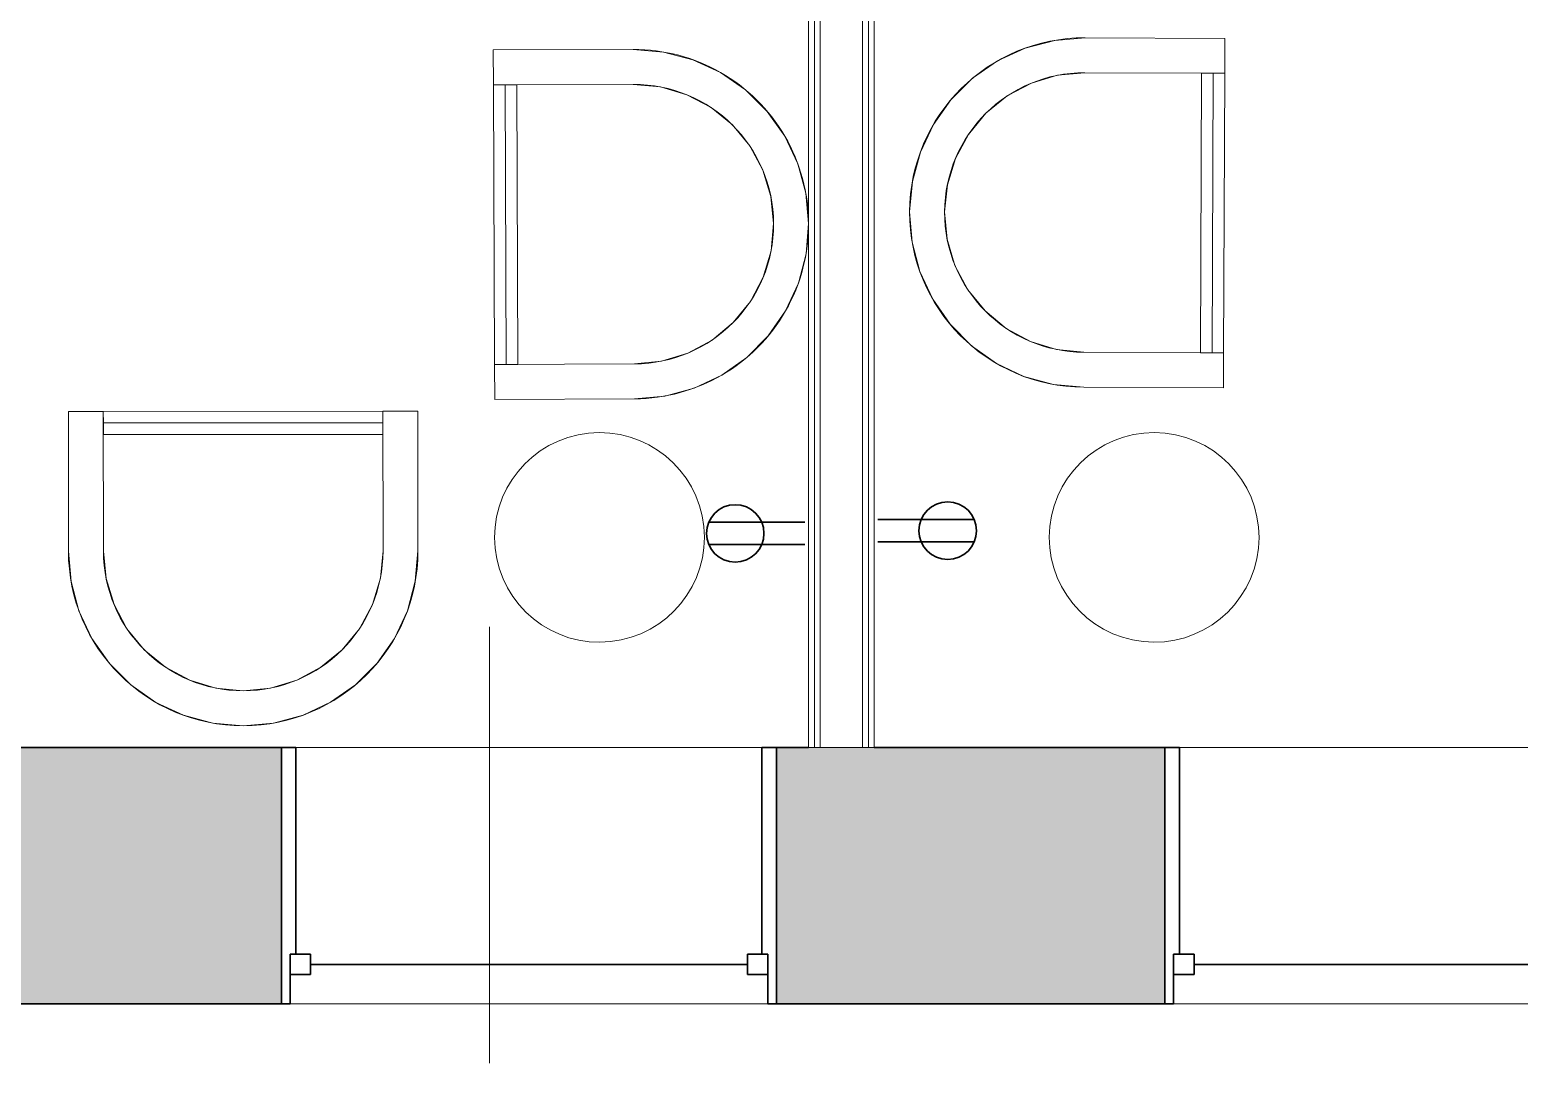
# Model space of a CAD drawing. Header units: inches. Extents: x -1176 to 1507, y -2563 to 978.
# Drawn here: x 826.4 to 954.2, y 86.8 to 175.5 of the extents above; entities that cross this region are included whole.
import ezdxf

# ---------------------------------------------------------------- set-up
doc = ezdxf.new("R2010")
doc.units = ezdxf.units.IN
doc.header["$MEASUREMENT"] = 0
for name, color, linetype, lineweight in [('A-ANNO-NOTE', 131, 'Continuous', 40), ('A-AREA-IDEN', 2, 'Continuous', 9), ('A-GLAZ', 151, 'Continuous', 18), ('A-WALL', 113, 'Continuous', 18), ('A-WALL-PATT', 111, 'Continuous', 18), ('I-FURN', 30, 'Continuous', 9), ('I-WALL', 2, 'Continuous', 18)]:
    doc.layers.add(name, color=color, linetype=linetype, lineweight=lineweight)

# ---------------------------------------------------------------- blocks, each defined once
blk = doc.blocks.new('Double Hung - side window 3_ 6_5_ x 5_ 6_ 2-5312470-2nd Floor Power _ Signal')
at = {"layer": 'A-GLAZ', "color": 8, "lineweight": 30}
for p, q in [((-21.25, 11), (-20.5, 11)), ((-20.5, 6.75), (-20.5, 11)), ((20.5, 6.75), (20.5, 11)), ((21.25, 11), (20.5, 11)), ((-20.5, 8.5), (-20.5, 6.75)), ((-20.5, 8.5), (-18.75, 8.5)), ((-18.75, 8.5), (-18.75, 6.75)), ((18.75, 8.5), (18.75, 6.75)), ((20.5, 8.5), (18.75, 8.5)), ((20.5, 8.5), (20.5, 6.75)), ((-20.5, 6.75), (-18.75, 6.75)), ((-20.5, 6.75), (-20, 6.75)), ((-20, -11), (-20, 6.75)), ((-18.75, 7.625), (18.75, 7.625)), ((20.5, 6.75), (18.75, 6.75)), ((20, 6.75), (20.5, 6.75)), ((20, 6.75), (20, -11)), ((-20, -11), (-21.25, -11)), ((20, -11), (21.25, -11))]:
    blk.add_line(p, q, dxfattribs=at)
blk = doc.blocks.new('F-Chairs - LC-3-8287220-2nd Floor Power _ Signal')
at = {"layer": 'I-FURN'}
for p, q in [((-15, 27), (-12, 27)), ((-15, 15), (-15, 27)), ((-15, 15), (-15, 27)), ((-15, 27), (-12, 27)), ((-15, 15), (-15, 27)), ((-15, 27), (-12, 27)), ((-12, 27), (-12, 15)), ((-12, 27), (12, 27)), ((-12, 27), (12, 27)), ((-12, 27), (12, 27)), ((12, 27), (-12, 27)), ((-12, 25), (-12, 27)), ((-12, 27), (-12, 26)), ((-12, 27), (-12, 15)), ((-12, 27), (-12, 15)), ((12, 27), (15, 27)), ((12, 15), (12, 27)), ((12, 27), (15, 27)), ((12, 27), (15, 27)), ((12, 26), (12, 27)), ((12, 27), (12, 25)), ((12, 15), (12, 27)), ((12, 15), (12, 27)), ((15, 27), (15, 15)), ((15, 27), (15, 15)), ((15, 27), (15, 15)), ((12, 26), (-12, 26)), ((-12, 26), (-12, 25)), ((-12, 26), (12, 26)), ((12, 25), (12, 26)), ((12, 25), (-12, 25))]:
    blk.add_line(p, q, dxfattribs=at)
at = {"layer": 'I-FURN', "flags": 128}
for points in [[(15, 15), (14.77, 12.4), (14.1, 9.87), (12.99, 7.5), (11.49, 5.36), (9.64, 3.51), (7.5, 2.01), (5.13, 0.9), (2.6, 0.23), (0, 0), (-2.6, 0.23), (-5.13, 0.9), (-7.5, 2.01), (-9.64, 3.51), (-11.49, 5.36), (-12.99, 7.5), (-14.1, 9.87), (-14.77, 12.4), (-15, 15)], [(-12, 15), (-11.77, 12.66), (-11.09, 10.41), (-9.98, 8.33), (-8.49, 6.51), (-6.67, 5.02), (-4.59, 3.91), (-2.34, 3.23), (0, 3), (2.34, 3.23), (4.59, 3.91), (6.67, 5.02), (8.49, 6.51), (9.98, 8.33), (11.09, 10.41), (11.77, 12.66), (12, 15)]]:
    blk.add_lwpolyline(points, dxfattribs=at)
at = {"layer": 'I-FURN'}
for radius, end in [(15, 0), (15, 0), (12, 360), (12, 360)]:
    blk.add_arc((0, 15), radius, 180, end, dxfattribs=at)
blk = doc.blocks.new('F-Chairs - LC-3-8286605-2nd Floor Power _ Signal')
at = {"layer": 'I-FURN'}
for p, q in [((-15, -15), (-15, -27)), ((-15, -27), (-15, -15)), ((-15, -27), (-15, -15)), ((-12, -27), (-12, -15)), ((-12, -15), (-12, -27)), ((-12, -15), (-12, -27)), ((12, -15), (12, -27)), ((12, -27), (12, -15)), ((12, -27), (12, -15)), ((15, -27), (15, -15)), ((15, -15), (15, -27)), ((15, -15), (15, -27)), ((-12, -27), (-12, -25)), ((-12, -25), (-12, -26)), ((-12, -25), (12, -25)), ((12, -26), (12, -25)), ((12, -25), (12, -27)), ((12, -26), (-12, -26)), ((-12, -26), (-12, -27)), ((12, -26), (-12, -26)), ((12, -27), (12, -26)), ((-15, -27), (-12, -27)), ((-12, -27), (-15, -27)), ((-12, -27), (-15, -27)), ((12, -27), (-12, -27)), ((12, -27), (-12, -27)), ((-12, -27), (12, -27)), ((12, -27), (-12, -27)), ((12, -27), (15, -27)), ((15, -27), (12, -27)), ((15, -27), (12, -27))]:
    blk.add_line(p, q, dxfattribs=at)
at = {"layer": 'I-FURN', "flags": 128}
for points in [[(-15, -15), (-14.77, -12.4), (-14.1, -9.87), (-12.99, -7.5), (-11.49, -5.36), (-9.64, -3.51), (-7.5, -2.01), (-5.13, -0.9), (-2.6, -0.23), (0, 0), (2.6, -0.23), (5.13, -0.9), (7.5, -2.01), (9.64, -3.51), (11.49, -5.36), (12.99, -7.5), (14.1, -9.87), (14.77, -12.4), (15, -15)], [(12, -15), (11.77, -12.66), (11.09, -10.41), (9.98, -8.33), (8.49, -6.51), (6.67, -5.02), (4.59, -3.91), (2.34, -3.23), (0, -3), (-2.34, -3.23), (-4.59, -3.91), (-6.67, -5.02), (-8.49, -6.51), (-9.98, -8.33), (-11.09, -10.41), (-11.77, -12.66), (-12, -15)]]:
    blk.add_lwpolyline(points, dxfattribs=at)
at = {"layer": 'I-FURN'}
for radius, start in [(15, 360), (15, 360), (12, 0), (12, 0)]:
    blk.add_arc((0, -15), radius, start, 180, dxfattribs=at)
blk = doc.blocks.new('Table-Dining Round - 18_ Diameter - 18_ H-6411050-2nd Floor Power _ Signal')
at = {"layer": 'I-FURN'}
for start, end in [(90, 270), (270, 90)]:
    blk.add_arc((4.08, -7.28), 9, start, end, dxfattribs=at)
blk = doc.blocks.new('Table-Dining Round - 18_ Diameter - 18_ H-7036707-2nd Floor Power _ Signal')
at = {"layer": 'I-FURN'}
for start, end in [(90, 270), (270, 90)]:
    blk.add_arc((4.08, 7.28), 9, start, end, dxfattribs=at)

msp = doc.modelspace()

# ---------------------------------------------------------------- hatches: boundary and pattern name
at = {"layer": 'A-WALL-PATT', "lineweight": 9}
h = msp.add_hatch(color=7, dxfattribs=at)
h.paths.add_polyline_path([(1049.4, 91.89), (1121.83, 91.89), (1121.83, 113.89), (1049.4, 113.89)], flags=0)
h.paths.add_polyline_path([(994.09, 91.89), (1006.9, 91.89), (1006.9, 113.89), (966.34, 113.89), (966.34, 91.89)], flags=0)
h.paths.add_polyline_path([(1329.15, 91.89), (1329.15, 113.89), (1290.24, 113.89), (1290.24, 91.89)], flags=0)
h.paths.add_polyline_path([(1161.9, 91.89), (1263.74, 91.89), (1263.74, 113.89), (1161.9, 113.89)], flags=0)
h.paths.add_polyline_path([(677.93, 91.89), (756.84, 91.89), (756.84, 113.89), (677.93, 113.89)], flags=0)
h.paths.add_polyline_path([(799.34, 91.89), (848.01, 91.89), (848.01, 113.89), (799.34, 113.89)], flags=0)
h.paths.add_polyline_path([(624.06, 91.89), (635.43, 91.89), (635.43, 113.89), (562.75, 113.89), (562.75, 91.89)], flags=0)
h.paths.add_polyline_path([(890.51, 91.89), (923.84, 91.89), (923.84, 113.89), (890.51, 113.89)], flags=0)
h.paths.add_polyline_path([(520.25, 91.89), (520.25, 113.89), (480.78, 113.89), (480.78, 91.89)], flags=0)

# ---------------------------------------------------------------- linework, layer by layer
at = {"layer": 'A-ANNO-NOTE', "lineweight": 30}
for p, q in [((892.94, 133.23), (884.67, 133.23)), ((899.21, 133.47), (907.48, 133.47)), ((892.94, 131.31), (884.67, 131.31)), ((899.21, 131.56), (907.48, 131.56))]:
    msp.add_line(p, q, dxfattribs=at)
for centre in [(886.96, 132.27), (905.2, 132.51)]:
    msp.add_circle(centre, 2.47, dxfattribs=at)
at = {"layer": 'A-AREA-IDEN'}
msp.add_line((865.86, 124.24), (865.86, 86.78), dxfattribs=at)
at = {"layer": 'A-WALL'}
for p, q in [((894.26, 235.6), (894.26, 113.89)), ((897.89, 235.6), (897.89, 113.89)), ((893.76, 235.1), (893.76, 113.89)), ((898.39, 235.1), (898.39, 113.89)), ((893.26, 113.89), (898.89, 113.89))]:
    msp.add_line(p, q, dxfattribs=at)
at = {"layer": 'A-WALL', "color": 8, "lineweight": 30}
for p, q in [((848.01, 113.89), (799.34, 113.89)), ((848.01, 91.89), (848.01, 113.89)), ((893.26, 113.89), (890.51, 113.89)), ((890.51, 113.89), (890.51, 91.89)), ((923.84, 113.89), (898.89, 113.89)), ((923.84, 91.89), (923.84, 113.89)), ((799.34, 91.89), (848.01, 91.89)), ((890.51, 91.89), (923.84, 91.89))]:
    msp.add_line(p, q, dxfattribs=at)
at = {"layer": 'A-WALL', "lineweight": 9}
for p, q in [((848.01, 113.89), (890.51, 113.89)), ((923.84, 113.89), (966.34, 113.89)), ((890.51, 91.89), (848.01, 91.89)), ((966.34, 91.89), (923.84, 91.89))]:
    msp.add_line(p, q, dxfattribs=at)
at = {"layer": 'I-WALL'}
for p, q in [((893.26, 234.6), (893.26, 113.89)), ((898.89, 113.89), (898.89, 234.6))]:
    msp.add_line(p, q, dxfattribs=at)

# ---------------------------------------------------------------- block references
at = {"layer": 'A-GLAZ', "rotation": 180}
for p in [(869.26, 102.89), (945.09, 102.89)]:
    msp.add_blockref('Double Hung - side window 3_ 6_5_ x 5_ 6_ 2-5312470-2nd Floor Power _ Signal', p, dxfattribs=at)
at = {"layer": 'I-FURN'}
for name, p, rotation in [('F-Chairs - LC-3-8286605-2nd Floor Power _ Signal', (893.26, 158.89), 270.2239644578167), ('F-Chairs - LC-3-8287220-2nd Floor Power _ Signal', (901.93, 159.89), 269.7760355421833), ('F-Chairs - LC-3-8287220-2nd Floor Power _ Signal', (844.74, 115.76), 0.0215680841719816), ('Table-Dining Round - 18_ Diameter - 18_ H-6411050-2nd Floor Power _ Signal', (870.5, 138.75), 5.962624348902716), ('Table-Dining Round - 18_ Diameter - 18_ H-7036707-2nd Floor Power _ Signal', (927.73, 138.75), 174.0373756510973)]:
    msp.add_blockref(name, p, dxfattribs=dict(at, rotation=rotation))

doc.saveas('drawing.dxf')
